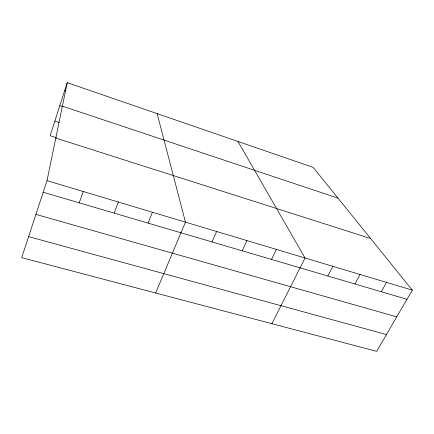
<?xml version="1.0" encoding="UTF-8"?>
<svg xmlns="http://www.w3.org/2000/svg" width="434" height="434" viewBox="0 0 434 434"><rect width="100%" height="100%" fill="white"/><g stroke="black" fill="none" stroke-linecap="round" stroke-linejoin="round"><path stroke-width="0.65" d="M47.013 180.658L67.237 82.65L313.136 167.367L412.3 290.134L376.669 351.35L21.7 257.65L47.013 180.658L412.3 290.134M67.237 82.65L50.143 135.723L56.431 137.73M79.238 202.846L83.23 191.513M114.18 213.132L118.346 202.038M148.081 223.109L152.41 212.242M155.643 293.004L185.464 222.148L157.13 113.621M212.014 241.922L216.626 231.49M242.177 250.798L246.919 240.566M271.521 259.434L276.377 249.398M271.906 323.699L305.037 257.986L237.957 141.468M327.865 276.013L332.927 266.346M354.925 283.977L360.084 274.483M381.285 291.735L386.531 282.409M28.611 236.633L386.444 334.554M35.919 214.407L396.741 316.858M43.205 192.246L406.967 299.292M55.802 138.072L370.609 238.521M54.863 121.064L59.295 122.507M62.387 106.167L337.988 198.137M59.816 105.701L63.001 106.759M64.704 90.527L65.984 90.961"/></g></svg>
